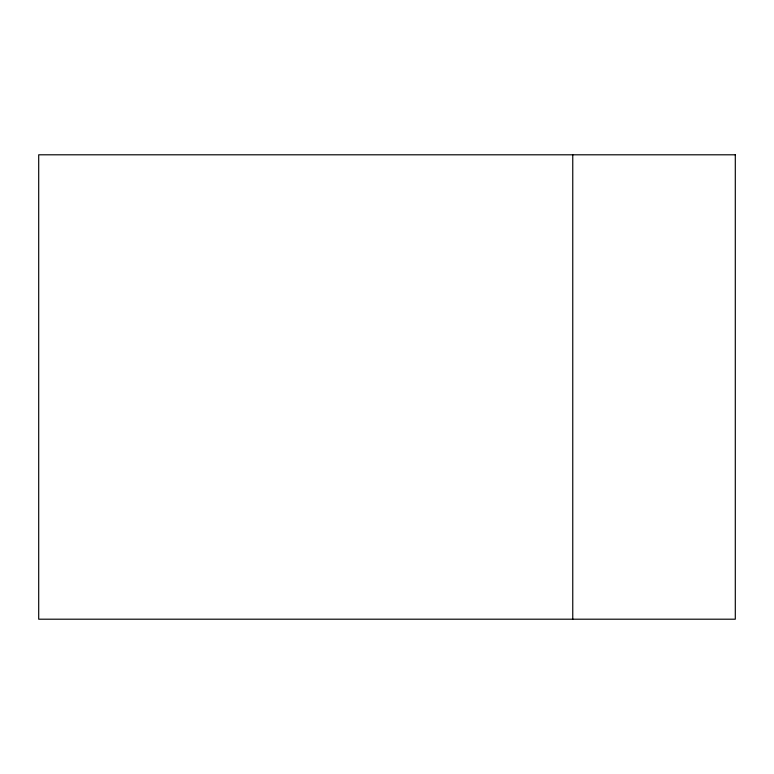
<?xml version="1.0" encoding="UTF-8"?>
<svg xmlns="http://www.w3.org/2000/svg" width="774" height="774" viewBox="0 0 774 774"><rect width="100%" height="100%" fill="white"/><g stroke="black" fill="none" stroke-linecap="round" stroke-linejoin="round"><path stroke-width="1.16" d="M572.76 154.8L572.76 619.2M735.3 154.8L38.7 154.8L38.7 619.2L735.3 619.2L735.3 154.8"/></g></svg>
